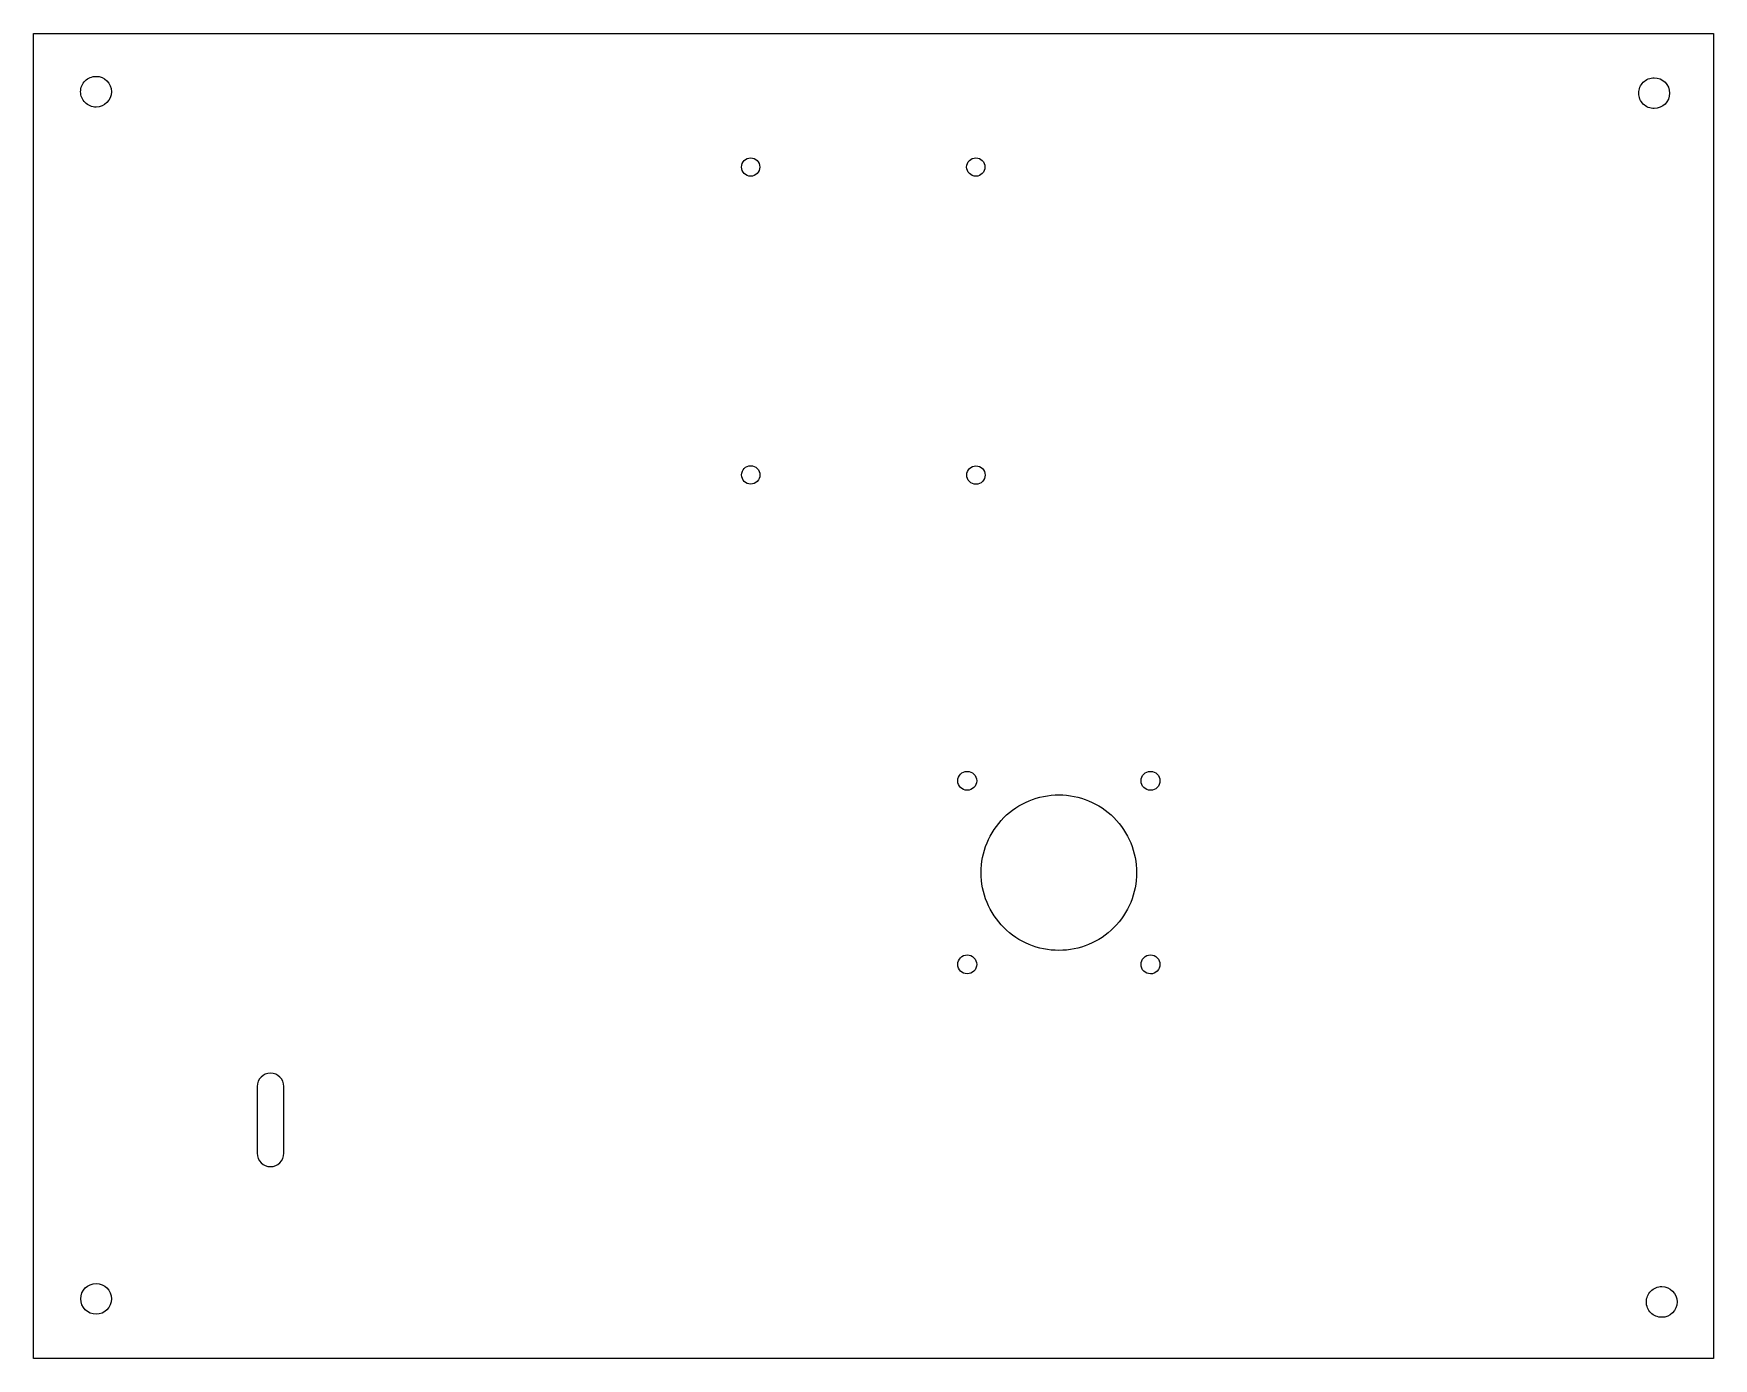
# Model space of a CAD drawing. Extents: x 3 to 287, y 3 to 227.
import ezdxf

# ---------------------------------------------------------------- set-up
doc = ezdxf.new("R2010")
doc.units = 0
doc.layers.add('Layer_1', color=7, linetype='CONTINUOUS')

msp = doc.modelspace()

# ---------------------------------------------------------------- linework, layer by layer
at = {"layer": 'Layer_1', "color": 7}
for points in [[(3.000594, 227.000072), (287.000109, 227.000072), (287.000109, 2.999995), (3.000594, 2.999995)], [(16.155242, 217.170232)], [(279.589101, 216.929683)], [(125.785447, 204.440365)], [(163.850961, 204.438881)], [(125.803802, 152.384933)], [(163.869323, 152.358974)], [(162.447398, 100.660744)], [(193.431148, 100.660744)], [(189.489376, 85.131678)], [(162.447398, 69.620749)], [(193.431148, 69.620749)], [(45.305262, 48.984712)], [(16.169324, 13.071514)], [(280.861826, 12.545287)]]:
    msp.add_lwpolyline(points, close=True, dxfattribs=at)
for points in [[(10.95524, 217.170232), (10.95524, 217.859796), (11.229168, 218.521116), (11.716763, 219.008711)], [(11.716763, 219.008711), (12.204358, 219.496306), (12.865678, 219.770234), (13.555241, 219.770233)], [(13.555241, 219.770233), (14.991182, 219.770233), (16.155242, 218.606173), (16.155242, 217.170232)], [(274.38911, 216.929683), (274.38911, 217.619247), (274.663039, 218.280569), (275.150636, 218.768164)], [(275.150636, 218.768164), (275.638232, 219.255758), (276.299554, 219.529685), (276.989119, 219.529683)], [(276.989119, 219.529683), (278.425052, 219.529673), (279.589101, 218.365616), (279.589101, 216.929683)], [(11.716763, 215.331754), (11.229168, 215.819349), (10.95524, 216.480669), (10.95524, 217.170232)], [(16.155242, 217.170232), (16.155242, 215.734292), (14.991182, 214.570231), (13.555241, 214.570231)], [(275.150635, 215.091202), (274.663039, 215.578797), (274.38911, 216.240118), (274.38911, 216.929683)], [(279.589101, 216.929683), (279.589101, 215.493749), (278.425052, 214.329692), (276.989119, 214.329682)], [(13.555241, 214.570231), (12.865678, 214.570231), (12.204358, 214.844159), (11.716763, 215.331754)], [(276.989119, 214.329682), (276.299554, 214.32968), (275.638232, 214.603607), (275.150635, 215.091202)], [(122.685448, 204.440365), (122.685448, 204.851451), (122.848751, 205.2457), (123.139433, 205.536381)], [(123.139433, 205.536381), (123.430114, 205.827063), (123.824363, 205.990366), (124.235449, 205.990366)], [(124.235449, 205.990366), (125.09149, 205.990364), (125.785447, 205.296406), (125.785447, 204.440365)], [(160.750961, 204.438881), (160.750961, 204.849967), (160.914264, 205.244216), (161.204946, 205.534898)], [(161.204946, 205.534898), (161.495627, 205.825579), (161.889876, 205.988882), (162.300962, 205.988882)], [(162.300962, 205.988882), (163.157003, 205.988881), (163.850961, 205.294922), (163.850961, 204.438881)], [(124.235449, 202.890365), (123.379407, 202.890365), (122.685448, 203.584324), (122.685448, 204.440365)], [(125.785447, 204.440365), (125.785447, 203.584325), (125.09149, 202.890366), (124.235449, 202.890365)], [(161.204946, 203.342865), (160.914264, 203.633547), (160.750961, 204.027796), (160.750961, 204.438881)], [(162.300962, 202.888881), (161.889876, 202.888881), (161.495627, 203.052184), (161.204946, 203.342865)], [(163.850961, 204.438881), (163.85096, 203.582841), (163.157003, 202.888882), (162.300962, 202.888881)], [(122.703802, 152.384933), (122.703802, 153.240974), (123.397759, 153.934933), (124.2538, 153.934934)], [(124.2538, 153.934934), (124.664886, 153.934934), (125.059135, 153.771631), (125.349817, 153.480949)], [(125.349817, 153.480949), (125.640499, 153.190268), (125.803802, 152.796019), (125.803802, 152.384933)], [(160.76932, 152.358974), (160.769321, 153.215016), (161.46328, 153.908973), (162.319321, 153.908973)], [(162.319321, 153.908973), (163.175363, 153.908973), (163.869322, 153.215016), (163.869323, 152.358974)], [(124.2538, 150.834932), (123.397759, 150.834933), (122.703802, 151.528892), (122.703802, 152.384933)], [(125.349817, 151.288916), (125.059135, 150.998235), (124.664886, 150.834931), (124.2538, 150.834932)], [(125.803802, 152.384933), (125.803802, 151.973847), (125.640499, 151.579598), (125.349817, 151.288916)], [(161.223305, 151.262958), (160.932623, 151.55364), (160.76932, 151.947889), (160.76932, 152.358974)], [(162.319321, 150.808973), (161.908236, 150.808973), (161.513987, 150.972276), (161.223305, 151.262958)], [(163.415338, 151.262958), (163.124656, 150.972276), (162.730407, 150.808973), (162.319321, 150.808973)], [(163.869323, 152.358974), (163.869323, 151.947889), (163.70602, 151.55364), (163.415338, 151.262958)], [(159.247399, 100.660744), (159.2474, 101.544399), (159.963744, 102.260743), (160.847399, 102.260744)], [(160.847399, 102.260744), (161.731054, 102.260743), (162.447398, 101.544399), (162.447398, 100.660744)], [(190.231146, 100.660744), (190.231147, 101.544399), (190.947491, 102.260743), (191.831146, 102.260744)], [(191.831146, 102.260744), (192.255492, 102.260744), (192.662459, 102.092173), (192.962518, 101.792115)], [(160.847399, 99.060745), (159.963744, 99.060745), (159.2474, 99.777089), (159.247399, 100.660744)], [(162.447398, 100.660744), (162.447398, 99.777089), (161.731054, 99.060745), (160.847399, 99.060745)], [(191.831146, 99.060745), (190.947491, 99.060745), (190.231147, 99.777089), (190.231146, 100.660744)], [(192.962518, 99.529373), (192.662459, 99.229315), (192.255492, 99.060744), (191.831146, 99.060745)], [(192.962518, 101.792115), (193.262576, 101.492057), (193.431148, 101.085091), (193.431148, 100.660744)], [(193.431148, 100.660744), (193.431148, 100.236398), (193.262576, 99.829431), (192.962518, 99.529373)], [(167.040912, 94.430136), (169.507016, 96.896241), (172.851772, 98.281684), (176.33937, 98.281684)], [(176.33937, 98.281684), (179.826969, 98.281684), (183.171724, 96.896241), (185.637829, 94.430136)], [(163.189364, 85.131678), (163.189364, 88.619277), (164.574807, 91.964032), (167.040912, 94.430136)], [(185.637829, 94.430136), (188.103933, 91.964032), (189.489376, 88.619277), (189.489376, 85.131678)], [(167.040912, 75.83322), (164.574807, 78.299324), (163.189364, 81.64408), (163.189364, 85.131678)], [(189.489376, 85.131678), (189.489376, 81.64408), (188.103933, 78.299324), (185.637829, 75.83322)], [(176.33937, 71.981672), (172.851772, 71.981672), (169.507016, 73.367115), (167.040912, 75.83322)], [(185.637829, 75.83322), (183.171724, 73.367115), (179.826969, 71.981672), (176.33937, 71.981672)], [(159.716028, 70.752121), (160.016086, 71.05218), (160.423052, 71.220751), (160.847399, 71.220752)], [(160.847399, 71.220752), (161.271745, 71.220751), (161.678712, 71.05218), (161.97877, 70.752121)], [(190.699775, 70.752121), (190.999833, 71.05218), (191.406799, 71.220751), (191.831146, 71.220752)], [(191.831146, 71.220752), (192.255493, 71.220752), (192.66246, 71.052181), (192.962519, 70.752122)], [(159.247399, 69.620749), (159.247399, 70.045096), (159.41597, 70.452063), (159.716028, 70.752121)], [(160.847399, 68.02075), (159.963744, 68.02075), (159.2474, 68.737094), (159.247399, 69.620749)], [(162.447398, 69.620749), (162.447398, 68.737094), (161.731054, 68.02075), (160.847399, 68.02075)], [(161.97877, 70.752121), (162.278828, 70.452063), (162.447399, 70.045096), (162.447398, 69.620749)], [(190.231146, 69.620749), (190.231146, 70.045096), (190.399717, 70.452063), (190.699775, 70.752121)], [(191.831146, 68.02075), (190.947491, 68.02075), (190.231147, 68.737094), (190.231146, 69.620749)], [(192.962518, 68.489378), (192.662459, 68.18932), (192.255492, 68.020749), (191.831146, 68.02075)], [(193.431148, 69.620749), (193.431148, 69.196403), (193.262576, 68.789436), (192.962518, 68.489378)], [(192.962519, 70.752122), (193.262577, 70.452064), (193.431148, 70.045096), (193.431148, 69.620749)], [(43.055271, 51.234704), (41.812636, 51.234698), (40.805283, 50.227347), (40.805277, 48.984712)], [(45.305262, 48.984712), (45.305257, 50.227347), (44.297906, 51.234698), (43.055271, 51.234704)], [(40.805277, 48.984712), (40.805283, 47.742078), (40.805283, 38.919506), (40.805277, 37.676871)], [(45.305262, 37.676871), (45.305257, 38.919506), (45.305257, 47.742078), (45.305262, 48.984712)], [(40.805277, 37.676871), (40.805283, 36.434237), (41.812636, 35.426883), (43.055271, 35.426878)], [(43.055271, 35.426878), (44.297906, 35.426883), (45.305257, 36.434237), (45.305262, 37.676871)], [(10.969322, 13.071514), (10.969322, 14.507455), (12.133382, 15.671515), (13.569323, 15.671515)], [(13.569323, 15.671515), (15.005264, 15.671515), (16.169324, 14.507455), (16.169324, 13.071514)], [(275.661836, 12.545287), (275.661836, 13.234851), (275.935765, 13.896173), (276.423361, 14.383767)], [(276.423361, 14.383767), (276.910958, 14.871362), (277.57228, 15.145289), (278.261844, 15.145287)], [(278.261844, 15.145287), (279.697778, 15.145277), (280.861826, 13.98122), (280.861826, 12.545287)], [(13.569323, 10.471514), (12.133382, 10.471513), (10.969322, 11.635573), (10.969322, 13.071514)], [(16.169324, 13.071514), (16.169324, 11.635573), (15.005264, 10.471513), (13.569323, 10.471514)], [(276.423361, 10.706806), (275.935765, 11.194401), (275.661836, 11.855722), (275.661836, 12.545287)], [(280.861826, 12.545287), (280.861826, 11.109353), (279.697778, 9.945297), (278.261844, 9.945286)], [(278.261844, 9.945286), (277.57228, 9.945284), (276.910958, 10.219211), (276.423361, 10.706806)]]:
    msp.add_open_spline(points, degree=3, dxfattribs=at)

doc.saveas('drawing.dxf')
